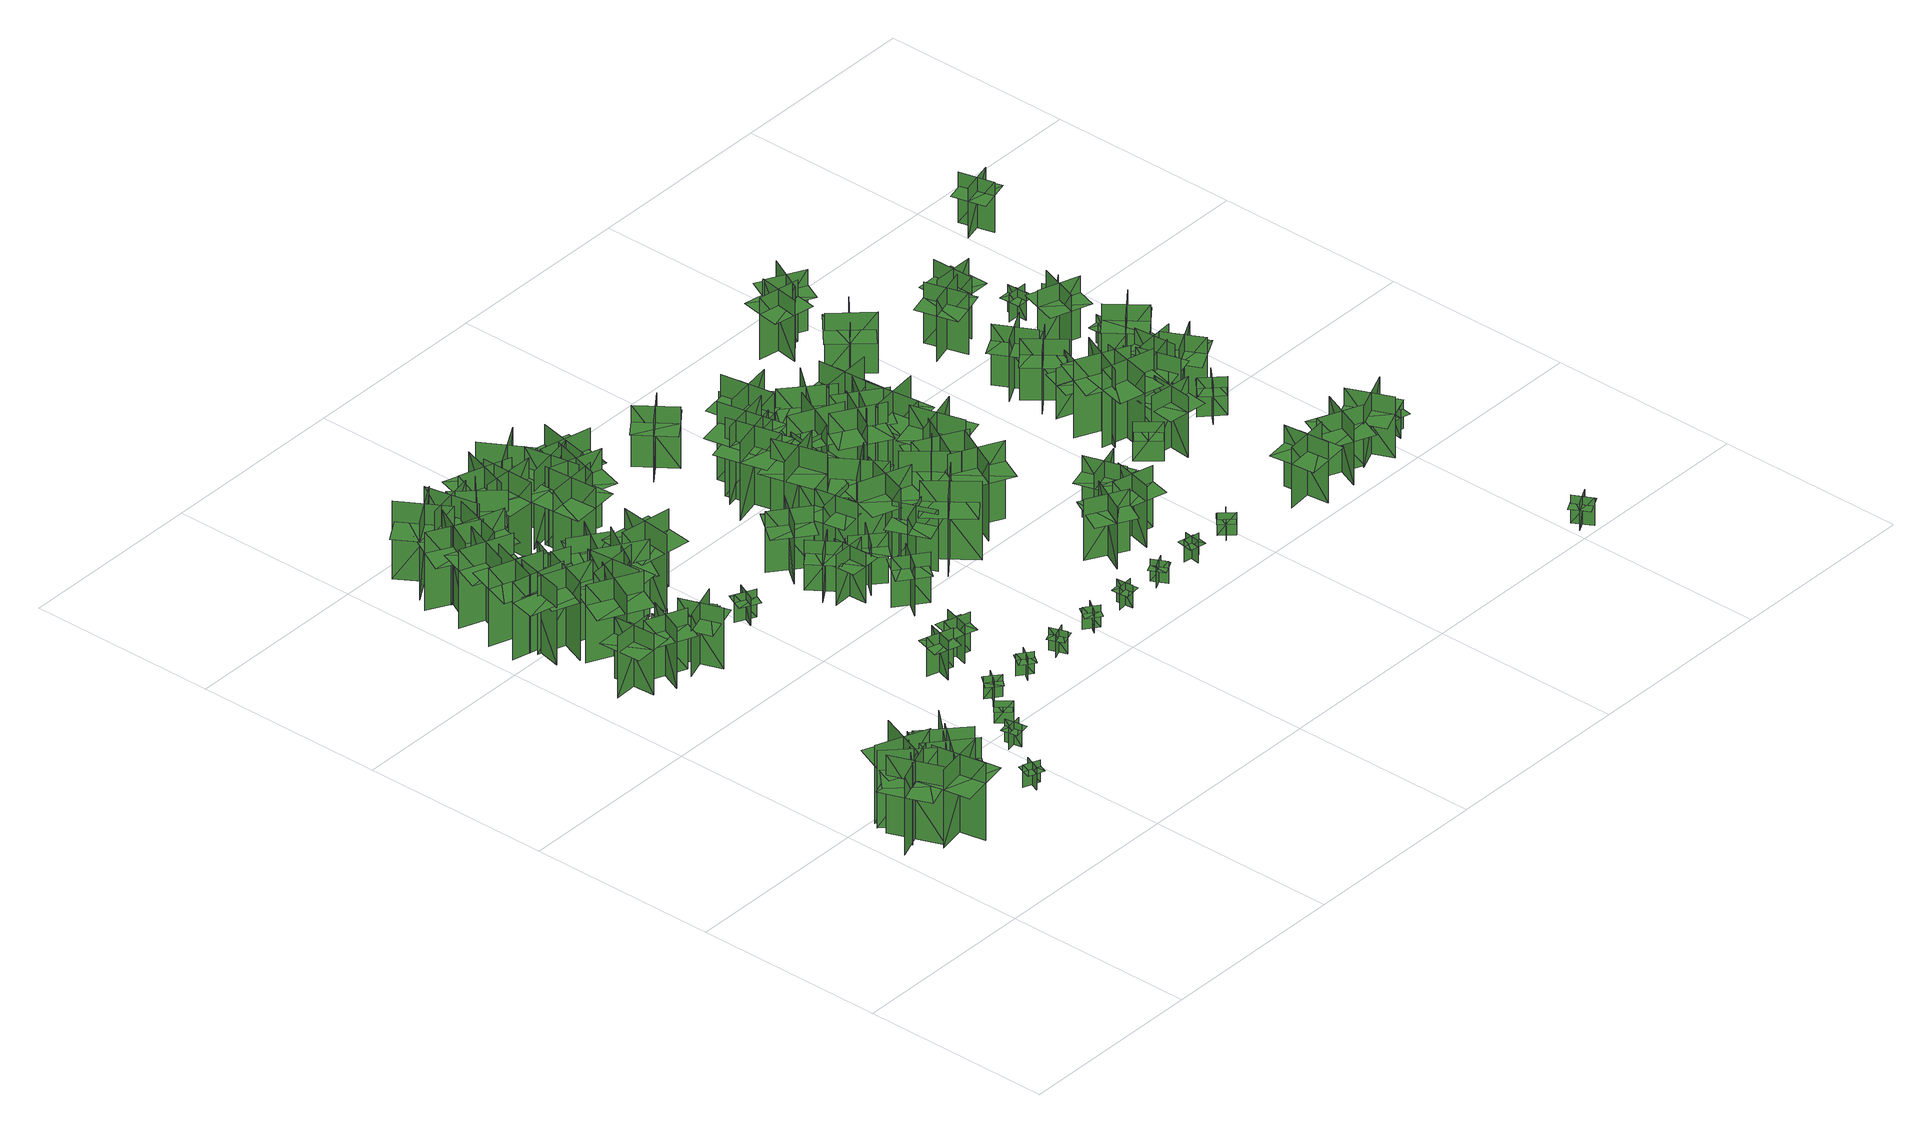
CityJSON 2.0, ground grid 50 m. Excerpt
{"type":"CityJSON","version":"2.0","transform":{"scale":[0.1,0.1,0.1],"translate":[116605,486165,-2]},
"CityObjects":{
"tree1":{"type":"SolitaryVegetationObject","geometry":[{"type":"MultiSurface","lod":"1","boundaries":[[[0,1,2]],[[0,2,3]],[[4,5,6]],[[4,6,7]],[[8,9,10]],[[8,10,11]],[[8,11,12]],[[8,12,13]]]}]},
"tree2":{"type":"SolitaryVegetationObject","geometry":[{"type":"MultiSurface","lod":"1","boundaries":[[[14,15,16]],[[14,16,17]],[[18,19,20]],[[18,20,21]],[[22,23,24]],[[22,24,25]],[[22,25,26]],[[22,26,27]]]}]},
"tree3":{"type":"SolitaryVegetationObject","geometry":[{"type":"MultiSurface","lod":"1","boundaries":[[[28,29,30]],[[28,30,31]],[[32,33,34]],[[32,34,35]],[[36,37,38]],[[36,38,39]],[[36,39,40]],[[36,40,41]]]}]},
"tree4":{"type":"SolitaryVegetationObject","geometry":[{"type":"MultiSurface","lod":"1","boundaries":[[[42,43,44]],[[42,44,45]],[[46,47,48]],[[46,48,49]],[[50,51,52]],[[50,52,53]],[[50,53,54]],[[50,54,55]]]}]},
"tree5":{"type":"SolitaryVegetationObject","geometry":[{"type":"MultiSurface","lod":"1","boundaries":[[[56,57,58]],[[56,58,59]],[[60,61,62]],[[60,62,63]],[[64,65,66]],[[64,66,67]],[[64,67,68]],[[64,68,69]]]}]},
"tree6":{"type":"SolitaryVegetationObject","geometry":[{"type":"MultiSurface","lod":"1","boundaries":[[[70,71,72]],[[70,72,73]],[[74,75,76]],[[74,76,77]],[[78,79,80]],[[78,80,81]],[[78,81,82]],[[78,82,83]]]}]},
"tree7":{"type":"SolitaryVegetationObject","geometry":[{"type":"MultiSurface","lod":"1","boundaries":[[[84,85,86]],[[84,86,87]],[[88,89,90]],[[88,90,91]],[[92,93,94]],[[92,94,95]],[[92,95,96]],[[92,96,97]]]}]},
"tree8":{"type":"SolitaryVegetationObject","geometry":[{"type":"MultiSurface","lod":"1","boundaries":[[[98,99,100]],[[98,100,101]],[[102,103,104]],[[102,104,105]],[[106,107,108]],[[106,108,109]],[[106,109,110]],[[106,110,111]]]}]},
"tree9":{"type":"SolitaryVegetationObject","geometry":[{"type":"MultiSurface","lod":"1","boundaries":[[[112,113,114]],[[112,114,115]],[[116,117,118]],[[116,118,119]],[[120,121,122]],[[120,122,123]],[[120,123,124]],[[120,124,125]]]}]},
"tree10":{"type":"SolitaryVegetationObject","geometry":[{"type":"MultiSurface","lod":"1","boundaries":[[[126,127,128]],[[126,128,129]],[[130,131,132]],[[130,132,133]],[[134,135,136]],[[134,136,137]],[[134,137,138]],[[134,138,139]]]}]},
"tree11":{"type":"SolitaryVegetationObject","geometry":[{"type":"MultiSurface","lod":"1","boundaries":[[[140,141,142]],[[140,142,143]],[[144,145,146]],[[144,146,147]],[[148,149,150]],[[148,150,151]],[[148,151,152]],[[148,152,153]]]}]},
"tree12":{"type":"SolitaryVegetationObject","geometry":[{"type":"MultiSurface","lod":"1","boundaries":[[[154,155,156]],[[154,156,157]],[[158,159,160]],[[158,160,161]],[[162,163,164]],[[162,164,165]],[[162,165,166]],[[162,166,167]]]}]},
"tree13":{"type":"SolitaryVegetationObject","geometry":[{"type":"MultiSurface","lod":"1","boundaries":[[[168,169,170]],[[168,170,171]],[[172,173,174]],[[172,174,175]],[[176,177,178]],[[176,178,179]],[[176,179,180]],[[176,180,181]]]}]},
"tree14":{"type":"SolitaryVegetationObject","geometry":[{"type":"MultiSurface","lod":"1","boundaries":[[[182,183,184]],[[182,184,185]],[[186,187,188]],[[186,188,189]],[[190,191,192]],[[190,192,193]],[[190,193,194]],[[190,194,195]]]}]},
"tree15":{"type":"SolitaryVegetationObject","geometry":[{"type":"MultiSurface","lod":"1","boundaries":[[[196,197,198]],[[196,198,199]],[[200,201,202]],[[200,202,203]],[[204,205,206]],[[204,206,207]],[[204,207,208]],[[204,208,209]]]}]},
"tree16":{"type":"SolitaryVegetationObject","geometry":[{"type":"MultiSurface","lod":"1","boundaries":[[[210,211,212]],[[210,212,213]],[[214,215,216]],[[214,216,217]],[[218,219,220]],[[218,220,221]],[[218,221,222]],[[218,222,223]]]}]},
"tree17":{"type":"SolitaryVegetationObject","geometry":[{"type":"MultiSurface","lod":"1","boundaries":[[[224,225,226]],[[224,226,227]],[[228,229,230]],[[228,230,231]],[[232,233,234]],[[232,234,235]],[[232,235,236]],[[232,236,237]]]}]},
"tree18":{"type":"SolitaryVegetationObject","geometry":[{"type":"MultiSurface","lod":"1","boundaries":[[[238,239,240]],[[238,240,241]],[[242,243,244]],[[242,244,245]],[[246,247,248]],[[246,248,249]],[[246,249,250]],[[246,250,251]]]}]},
"tree19":{"type":"SolitaryVegetationObject","geometry":[{"type":"MultiSurface","lod":"1","boundaries":[[[252,253,254]],[[252,254,255]],[[256,257,258]],[[256,258,259]],[[260,261,262]],[[260,262,263]],[[260,263,264]],[[260,264,265]]]}]},
"tree20":{"type":"SolitaryVegetationObject","geometry":[{"type":"MultiSurface","lod":"1","boundaries":[[[266,267,268]],[[266,268,269]],[[270,271,272]],[[270,272,273]],[[274,275,276]],[[274,276,277]],[[274,277,278]],[[274,278,279]]]}]},
"tree21":{"type":"SolitaryVegetationObject","geometry":[{"type":"MultiSurface","lod":"1","boundaries":[[[280,281,282]],[[280,282,283]],[[284,285,286]],[[284,286,287]],[[288,289,290]],[[288,290,291]],[[288,291,292]],[[288,292,293]]]}]},
"tree22":{"type":"SolitaryVegetationObject","geometry":[{"type":"MultiSurface","lod":"1","boundaries":[[[294,295,296]],[[294,296,297]],[[298,299,300]],[[298,300,301]],[[302,303,304]],[[302,304,305]],[[302,305,306]],[[302,306,307]]]}]},
"tree23":{"type":"SolitaryVegetationObject","geometry":[{"type":"MultiSurface","lod":"1","boundaries":[[[308,309,310]],[[308,310,311]],[[312,313,314]],[[312,314,315]],[[316,317,318]],[[316,318,319]],[[316,319,320]],[[316,320,321]]]}]},
"tree24":{"type":"SolitaryVegetationObject","geometry":[{"type":"MultiSurface","lod":"1","boundaries":[[[322,323,324]],[[322,324,325]],[[326,327,328]],[[326,328,329]],[[330,331,332]],[[330,332,333]],[[330,333,334]],[[330,334,335]]]}]},
"tree25":{"type":"SolitaryVegetationObject","geometry":[{"type":"MultiSurface","lod":"1","boundaries":[[[336,337,338]],[[336,338,339]],[[340,341,342]],[[340,342,343]],[[344,345,346]],[[344,346,347]],[[344,347,348]],[[344,348,349]]]}]},
"tree26":{"type":"SolitaryVegetationObject","geometry":[{"type":"MultiSurface","lod":"1","boundaries":[[[350,351,352]],[[350,352,353]],[[354,355,356]],[[354,356,357]],[[358,359,360]],[[358,360,361]],[[358,361,362]],[[358,362,363]]]}]},
"tree27":{"type":"SolitaryVegetationObject","geometry":[{"type":"MultiSurface","lod":"1","boundaries":[[[364,365,366]],[[364,366,367]],[[368,369,370]],[[368,370,371]],[[372,373,374]],[[372,374,375]],[[372,375,376]],[[372,376,377]]]}]},
"tree28":{"type":"SolitaryVegetationObject","geometry":[{"type":"MultiSurface","lod":"1","boundaries":[[[378,379,380]],[[378,380,381]],[[382,383,384]],[[382,384,385]],[[386,387,388]],[[386,388,389]],[[386,389,390]],[[386,390,391]]]}]},
"tree29":{"type":"SolitaryVegetationObject","geometry":[{"type":"MultiSurface","lod":"1","boundaries":[[[392,393,394]],[[392,394,395]],[[396,397,398]],[[396,398,399]],[[400,401,402]],[[400,402,403]],[[400,403,404]],[[400,404,405]]]}]},
"tree30":{"type":"SolitaryVegetationObject","geometry":[{"type":"MultiSurface","lod":"1","boundaries":[[[406,407,408]],[[406,408,409]],[[410,411,412]],[[410,412,413]],[[414,415,416]],[[414,416,417]],[[414,417,418]],[[414,418,419]]]}]},
"tree31":{"type":"SolitaryVegetationObject","geometry":[{"type":"MultiSurface","lod":"1","boundaries":[[[420,421,422]],[[420,422,423]],[[424,425,426]],[[424,426,427]],[[428,429,430]],[[428,430,431]],[[428,431,432]],[[428,432,433]]]}]},
"tree32":{"type":"SolitaryVegetationObject","geometry":[{"type":"MultiSurface","lod":"1","boundaries":[[[434,435,436]],[[434,436,437]],[[438,439,440]],[[438,440,441]],[[442,443,444]],[[442,444,445]],[[442,445,446]],[[442,446,447]]]}]},
"tree33":{"type":"SolitaryVegetationObject","geometry":[{"type":"MultiSurface","lod":"1","boundaries":[[[448,449,450]],[[448,450,451]],[[452,453,454]],[[452,454,455]],[[456,457,458]],[[456,458,459]],[[456,459,460]],[[456,460,461]]]}]},
"tree34":{"type":"SolitaryVegetationObject","geometry":[{"type":"MultiSurface","lod":"1","boundaries":[[[462,463,464]],[[462,464,465]],[[466,467,468]],[[466,468,469]],[[470,471,472]],[[470,472,473]],[[470,473,474]],[[470,474,475]]]}]},
"tree35":{"type":"SolitaryVegetationObject","geometry":[{"type":"MultiSurface","lod":"1","boundaries":[[[476,477,478]],[[476,478,479]],[[480,481,482]],[[480,482,483]],[[484,485,486]],[[484,486,487]],[[484,487,488]],[[484,488,489]]]}]},
"tree36":{"type":"SolitaryVegetationObject","geometry":[{"type":"MultiSurface","lod":"1","boundaries":[[[490,491,492]],[[490,492,493]],[[494,495,496]],[[494,496,497]],[[498,499,500]],[[498,500,501]],[[498,501,502]],[[498,502,503]]]}]},
"tree37":{"type":"SolitaryVegetationObject","geometry":[{"type":"MultiSurface","lod":"1","boundaries":[[[504,505,506]],[[504,506,507]],[[508,509,510]],[[508,510,511]],[[512,513,514]],[[512,514,515]],[[512,515,516]],[[512,516,517]]]}]},
"tree38":{"type":"SolitaryVegetationObject","geometry":[{"type":"MultiSurface","lod":"1","boundaries":[[[518,519,520]],[[518,520,521]],[[522,523,524]],[[522,524,525]],[[526,527,528]],[[526,528,529]],[[526,529,530]],[[526,530,531]]]}]},
"tree39":{"type":"SolitaryVegetationObject","geometry":[{"type":"MultiSurface","lod":"1","boundaries":[[[532,533,534]],[[532,534,535]],[[536,537,538]],[[536,538,539]],[[540,541,542]],[[540,542,543]],[[540,543,544]],[[540,544,545]]]}]},
"tree40":{"type":"SolitaryVegetationObject","geometry":[{"type":"MultiSurface","lod":"1","boundaries":[[[546,547,548]],[[546,548,549]],[[550,551,552]],[[550,552,553]],[[554,555,556]],[[554,556,557]],[[554,557,558]],[[554,558,559]]]}]},
"tree41":{"type":"SolitaryVegetationObject","geometry":[{"type":"MultiSurface","lod":"1","boundaries":[[[560,561,562]],[[560,562,563]],[[564,565,566]],[[564,566,567]],[[568,569,570]],[[568,570,571]],[[568,571,572]],[[568,572,573]]]}]},
"tree42":{"type":"SolitaryVegetationObject","geometry":[{"type":"MultiSurface","lod":"1","boundaries":[[[574,575,576]],[[574,576,577]],[[578,579,580]],[[578,580,581]],[[582,583,584]],[[582,584,585]],[[582,585,586]],[[582,586,587]]]}]},
"tree43":{"type":"SolitaryVegetationObject","geometry":[{"type":"MultiSurface","lod":"1","boundaries":[[[588,589,590]],[[588,590,591]],[[592,593,594]],[[592,594,595]],[[596,597,598]],[[596,598,599]],[[596,599,600]],[[596,600,601]]]}]},
"tree44":{"type":"SolitaryVegetationObject","geometry":[{"type":"MultiSurface","lod":"1","boundaries":[[[602,603,604]],[[602,604,605]],[[606,607,608]],[[606,608,609]],[[610,611,612]],[[610,612,613]],[[610,613,614]],[[610,614,615]]]}]},
"tree45":{"type":"SolitaryVegetationObject","geometry":[{"type":"MultiSurface","lod":"1","boundaries":[[[616,617,618]],[[616,618,619]],[[620,621,622]],[[620,622,623]],[[624,625,626]],[[624,626,627]],[[624,627,628]],[[624,628,629]]]}]},
"tree46":{"type":"SolitaryVegetationObject","geometry":[{"type":"MultiSurface","lod":"1","boundaries":[[[630,631,632]],[[630,632,633]],[[634,635,636]],[[634,636,637]],[[638,639,640]],[[638,640,641]],[[638,641,642]],[[638,642,643]]]}]},
"tree47":{"type":"SolitaryVegetationObject","geometry":[{"type":"MultiSurface","lod":"1","boundaries":[[[644,645,646]],[[644,646,647]],[[648,649,650]],[[648,650,651]],[[652,653,654]],[[652,654,655]],[[652,655,656]],[[652,656,657]]]}]},
"tree48":{"type":"SolitaryVegetationObject","geometry":[{"type":"MultiSurface","lod":"1","boundaries":[[[658,659,660]],[[658,660,661]],[[662,663,664]],[[662,664,665]],[[666,667,668]],[[666,668,669]],[[666,669,670]],[[666,670,671]]]}]},
"tree49":{"type":"SolitaryVegetationObject","geometry":[{"type":"MultiSurface","lod":"1","boundaries":[[[672,673,674]],[[672,674,675]],[[676,677,678]],[[676,678,679]],[[680,681,682]],[[680,682,683]],[[680,683,684]],[[680,684,685]]]}]},
"tree50":{"type":"SolitaryVegetationObject","geometry":[{"type":"MultiSurface","lod":"1","boundaries":[[[686,687,688]],[[686,688,689]],[[690,691,692]],[[690,692,693]],[[694,695,696]],[[694,696,697]],[[694,697,698]],[[694,698,699]]]}]},
"tree51":{"type":"SolitaryVegetationObject","geometry":[{"type":"MultiSurface","lod":"1","boundaries":[[[700,701,702]],[[700,702,703]],[[704,705,706]],[[704,706,707]],[[708,709,710]],[[708,710,711]],[[708,711,712]],[[708,712,713]]]}]},
"tree52":{"type":"SolitaryVegetationObject","geometry":[{"type":"MultiSurface","lod":"1","boundaries":[[[714,715,716]],[[714,716,717]],[[718,719,720]],[[718,720,721]],[[722,723,724]],[[722,724,725]],[[722,725,726]],[[722,726,727]]]}]},
"tree53":{"type":"SolitaryVegetationObject","geometry":[{"type":"MultiSurface","lod":"1","boundaries":[[[728,729,730]],[[728,730,731]],[[732,733,734]],[[732,734,735]],[[736,737,738]],[[736,738,739]],[[736,739,740]],[[736,740,741]]]}]},
"tree54":{"type":"SolitaryVegetationObject","geometry":[{"type":"MultiSurface","lod":"1","boundaries":[[[742,743,744]],[[742,744,745]],[[746,747,748]],[[746,748,749]],[[750,751,752]],[[750,752,753]],[[750,753,754]],[[750,754,755]]]}]},
"tree55":{"type":"SolitaryVegetationObject","geometry":[{"type":"MultiSurface","lod":"1","boundaries":[[[756,757,758]],[[756,758,759]],[[760,761,762]],[[760,762,763]],[[764,765,766]],[[764,766,767]],[[764,767,768]],[[764,768,769]]]}]},
"tree56":{"type":"SolitaryVegetationObject","geometry":[{"type":"MultiSurface","lod":"1","boundaries":[[[770,771,772]],[[770,772,773]],[[774,775,776]],[[774,776,777]],[[778,779,780]],[[778,780,781]],[[778,781,782]],[[778,782,783]]]}]},
"tree57":{"type":"SolitaryVegetationObject","geometry":[{"type":"MultiSurface","lod":"1","boundaries":[[[784,785,786]],[[784,786,787]],[[788,789,790]],[[788,790,791]],[[792,793,794]],[[792,794,795]],[[792,795,796]],[[792,796,797]]]}]},
"tree58":{"type":"SolitaryVegetationObject","geometry":[{"type":"MultiSurface","lod":"1","boundaries":[[[798,799,800]],[[798,800,801]],[[802,803,804]],[[802,804,805]],[[806,807,808]],[[806,808,809]],[[806,809,810]],[[806,810,811]]]}]},
"tree59":{"type":"SolitaryVegetationObject","geometry":[{"type":"MultiSurface","lod":"1","boundaries":[[[812,813,814]],[[812,814,815]],[[816,817,818]],[[816,818,819]],[[820,821,822]],[[820,822,823]],[[820,823,824]],[[820,824,825]]]}]},
"tree60":{"type":"SolitaryVegetationObject","geometry":[{"type":"MultiSurface","lod":"1","boundaries":[[[826,827,828]],[[826,828,829]],[[830,831,832]],[[830,832,833]],[[834,835,836]],[[834,836,837]],[[834,837,838]],[[834,838,839]]]}]},
"tree61":{"type":"SolitaryVegetationObject","geometry":[{"type":"MultiSurface","lod":"1","boundaries":[[[840,841,842]],[[840,842,843]],[[844,845,846]],[[844,846,847]],[[848,849,850]],[[848,850,851]],[[848,851,852]],[[848,852,853]]]}]},
"tree62":{"type":"SolitaryVegetationObject","geometry":[{"type":"MultiSurface","lod":"1","boundaries":[[[854,855,856]],[[854,856,857]],[[858,859,860]],[[858,860,861]],[[862,863,864]],[[862,864,865]],[[862,865,866]],[[862,866,867]]]}]},
"tree63":{"type":"SolitaryVegetationObject","geometry":[{"type":"MultiSurface","lod":"1","boundaries":[[[868,869,870]],[[868,870,871]],[[872,873,874]],[[872,874,875]],[[876,877,878]],[[876,878,879]],[[876,879,880]],[[876,880,881]]]}]},
"tree64":{"type":"SolitaryVegetationObject","geometry":[{"type":"MultiSurface","lod":"1","boundaries":[[[882,883,884]],[[882,884,885]],[[886,887,888]],[[886,888,889]],[[890,891,892]],[[890,892,893]],[[890,893,894]],[[890,894,895]]]}]},
"tree65":{"type":"SolitaryVegetationObject","geometry":[{"type":"MultiSurface","lod":"1","boundaries":[[[896,897,898]],[[896,898,899]],[[900,901,902]],[[900,902,903]],[[904,905,906]],[[904,906,907]],[[904,907,908]],[[904,908,909]]]}]},
"tree66":{"type":"SolitaryVegetationObject","geometry":[{"type":"MultiSurface","lod":"1","boundaries":[[[910,911,912]],[[910,912,913]],[[914,915,916]],[[914,916,917]],[[918,919,920]],[[918,920,921]],[[918,921,922]],[[918,922,923]]]}]},
"tree67":{"type":"SolitaryVegetationObject","geometry":[{"type":"MultiSurface","lod":"1","boundaries":[[[924,925,926]],[[924,926,927]],[[928,929,930]],[[928,930,931]],[[932,933,934]],[[932,934,935]],[[932,935,936]],[[932,936,937]]]}]},
"tree68":{"type":"SolitaryVegetationObject","geometry":[{"type":"MultiSurface","lod":"1","boundaries":[[[938,939,940]],[[938,940,941]],[[942,943,944]],[[942,944,945]],[[946,947,948]],[[946,948,949]],[[946,950,951]],[[946,951,947]]]}]},
"tree69":{"type":"SolitaryVegetationObject","geometry":[{"type":"MultiSurface","lod":"1","boundaries":[[[952,953,954]],[[952,954,955]],[[956,957,958]],[[956,958,959]],[[960,961,962]],[[960,962,963]],[[960,963,964]],[[960,964,965]]]}]},
"tree70":{"type":"SolitaryVegetationObject","geometry":[{"type":"MultiSurface","lod":"1","boundaries":[[[966,967,968]],[[966,968,969]],[[970,971,972]],[[970,972,973]],[[974,975,976]],[[974,976,977]],[[974,977,978]],[[974,978,979]]]}]},
"tree71":{"type":"SolitaryVegetationObject","geometry":[{"type":"MultiSurface","lod":"1","boundaries":[[[980,981,982]],[[980,982,983]],[[984,985,986]],[[984,986,987]],[[988,989,990]],[[988,990,991]],[[988,991,992]],[[988,992,993]]]}]},
"tree72":{"type":"SolitaryVegetationObject","geometry":[{"type":"MultiSurface","lod":"1","boundaries":[[[994,995,996]],[[994,996,997]],[[998,999,1000]],[[998,1000,1001]],[[1002,1003,1004]],[[1002,1004,1005]],[[1002,1005,1006]],[[1002,1006,1007]]]}]},
"tree73":{"type":"SolitaryVegetationObject","geometry":[{"type":"MultiSurface","lod":"1","boundaries":[[[1008,1009,1010]],[[1008,1010,1011]],[[1012,1013,1014]],[[1012,1014,1015]],[[1016,1017,1018]],[[1016,1018,1019]],[[1016,1019,1020]],[[1016,1020,1021]]]}]},
"tree74":{"type":"SolitaryVegetationObject","geometry":[{"type":"MultiSurface","lod":"1","boundaries":[[[1022,1023,1024]],[[1022,1024,1025]],[[1026,1027,1028]],[[1026,1028,1029]],[[1030,1031,1032]],[[1030,1032,1033]],[[1030,1033,1034]],[[1030,1034,1035]]]}]},
"tree75":{"type":"SolitaryVegetationObject","geometry":[{"type":"MultiSurface","lod":"1","boundaries":[[[1036,1037,1038]],[[1036,1038,1039]],[[1040,1041,1042]],[[1040,1042,1043]],[[1044,1045,1046]],[[1044,1046,1047]],[[1044,1047,1048]],[[1044,1048,1049]]]}]},
"tree76":{"type":"SolitaryVegetationObject","geometry":[{"type":"MultiSurface","lod":"1","boundaries":[[[1050,1051,1052]],[[1050,1052,1053]],[[1054,1055,1056]],[[1054,1056,1057]],[[1058,1059,1060]],[[1058,1060,1061]],[[1058,1061,1062]],[[1058,1062,1063]]]}]},
"tree77":{"type":"SolitaryVegetationObject","geometry":[{"type":"MultiSurface","lod":"1","boundaries":[[[1064,1065,1066]],[[1064,1066,1067]],[[1068,1069,1070]],[[1068,1070,1071]],[[1072,1073,1074]],[[1072,1074,1075]],[[1072,1075,1076]],[[1072,1076,1077]]]}]},
"tree78":{"type":"SolitaryVegetationObject","geometry":[{"type":"MultiSurface","lod":"1","boundaries":[[[1078,1079,1080]],[[1078,1080,1081]],[[1082,1083,1084]],[[1082,1084,1085]],[[1086,1087,1088]],[[1086,1088,1089]],[[1086,1089,1090]],[[1086,1090,1091]]]}]},
"tree79":{"type":"SolitaryVegetationObject","geometry":[{"type":"MultiSurface","lod":"1","boundaries":[[[1092,1093,1094]],[[1092,1094,1095]],[[1096,1097,1098]],[[1096,1098,1099]],[[1100,1101,1102]],[[1100,1102,1103]],[[1100,1103,1104]],[[1100,1104,1105]]]}]},
"tree80":{"type":"SolitaryVegetationObject","geometry":[{"type":"MultiSurface","lod":"1","boundaries":[[[1106,1107,1108]],[[1106,1108,1109]],[[1110,1111,1112]],[[1110,1112,1113]],[[1114,1115,1116]],[[1114,1116,1117]],[[1114,1117,1118]],[[1114,1118,1119]]]}]},
"tree81":{"type":"SolitaryVegetationObject","geometry":[{"type":"MultiSurface","lod":"1","boundaries":[[[1120,1121,1122]],[[1120,1122,1123]],[[1124,1125,1126]],[[1124,1126,1127]],[[1128,1129,1130]],[[1128,1130,1131]],[[1128,1131,1132]],[[1128,1132,1133]]]}]},
"tree82":{"type":"SolitaryVegetationObject","geometry":[{"type":"MultiSurface","lod":"1","boundaries":[[[1134,1135,1136]],[[1134,1136,1137]],[[1138,1139,1140]],[[1138,1140,1141]],[[1142,1143,1144]],[[1142,1144,1145]],[[1142,1145,1146]],[[1142,1146,1147]]]}]},
"tree83":{"type":"SolitaryVegetationObject","geometry":[{"type":"MultiSurface","lod":"1","boundaries":[[[1148,1149,1150]],[[1148,1150,1151]],[[1152,1153,1154]],[[1152,1154,1155]],[[1156,1157,1158]],[[1156,1158,1159]],[[1156,1159,1160]],[[1156,1160,1161]]]}]},
"tree84":{"type":"SolitaryVegetationObject","geometry":[{"type":"MultiSurface","lod":"1","boundaries":[[[1162,1163,1164]],[[1162,1164,1165]],[[1166,1167,1168]],[[1166,1168,1169]],[[1170,1171,1172]],[[1170,1172,1173]],[[1170,1173,1174]],[[1170,1174,1175]]]}]},
"tree85":{"type":"SolitaryVegetationObject","geometry":[{"type":"MultiSurface","lod":"1","boundaries":[[[1176,1177,1178]],[[1176,1178,1179]],[[1180,1181,1182]],[[1180,1182,1183]],[[1184,1185,1186]],[[1184,1186,1187]],[[1184,1185,1188]],[[1184,1188,1189]]]}]},
"tree86":{"type":"SolitaryVegetationObject","geometry":[{"type":"MultiSurface","lod":"1","boundaries":[[[1190,1191,1192]],[[1190,1192,1193]],[[1194,1195,1196]],[[1194,1196,1197]],[[1198,1199,1200]],[[1198,1200,1201]],[[1198,1201,1202]],[[1198,1202,1203]]]}]},
"tree87":{"type":"SolitaryVegetationObject","geometry":[{"type":"MultiSurface","lod":"1","boundaries":[[[1204,1205,1206]],[[1204,1206,1207]],[[1208,1209,1210]],[[1208,1210,1211]],[[1212,1213,1214]],[[1212,1214,1215]],[[1212,1215,1216]],[[1212,1216,1217]]]}]},
"tree88":{"type":"SolitaryVegetationObject","geometry":[{"type":"MultiSurface","lod":"1","boundaries":[[[1218,1219,1220]],[[1218,1220,1221]],[[1222,1223,1224]],[[1222,1224,1225]],[[1226,1227,1228]],[[1226,1228,1229]],[[1226,1229,1230]],[[1226,1230,1231]]]}]},
"tree89":{"type":"SolitaryVegetationObject","geometry":[{"type":"MultiSurface","lod":"1","boundaries":[[[1232,1233,1234]],[[1232,1234,1235]],[[1236,1237,1238]],[[1236,1238,1239]],[[1240,1241,1242]],[[1240,1242,1243]],[[1240,1243,1244]],[[1240,1244,1245]]]}]},
"tree90":{"type":"SolitaryVegetationObject","geometry":[{"type":"MultiSurface","lod":"1","boundaries":[[[1246,1247,1248]],[[1246,1248,1249]],[[1250,1251,1252]],[[1250,1252,1253]],[[1254,1255,1256]],[[1254,1256,1257]],[[1254,1257,1258]],[[1254,1258,1259]]]}]},
"tree91":{"type":"SolitaryVegetationObject","geometry":[{"type":"MultiSurface","lod":"1","boundaries":[[[1260,1261,1262]],[[1260,1262,1263]],[[1264,1265,1266]],[[1264,1266,1267]],[[1268,1269,1270]],[[1268,1270,1271]],[[1268,1271,1272]],[[1268,1272,1273]]]}]},
"tree92":{"type":"SolitaryVegetationObject","geometry":[{"type":"MultiSurface","lod":"1","boundaries":[[[1274,1275,1276]],[[1274,1276,1277]],[[1278,1279,1280]],[[1278,1280,1281]],[[1282,1283,1284]],[[1282,1284,1285]],[[1282,1285,1286]],[[1282,1286,1287]]]}]},
"tree93":{"type":"SolitaryVegetationObject","geometry":[{"type":"MultiSurface","lod":"1","boundaries":[[[1288,1289,1290]],[[1288,1290,1291]],[[1292,1293,1294]],[[1292,1294,1295]],[[1296,1297,1298]],[[1296,1298,1299]],[[1296,1299,1300]],[[1296,1300,1301]]]}]},
"tree94":{"type":"SolitaryVegetationObject","geometry":[{"type":"MultiSurface","lod":"1","boundaries":[[[1302,1303,1304]],[[1302,1304,1305]],[[1306,1307,1308]],[[1306,1308,1309]],[[1310,1311,1312]],[[1310,1312,1313]],[[1310,1313,1314]],[[1310,1314,1315]]]}]},
"tree95":{"type":"SolitaryVegetationObject","geometry":[{"type":"MultiSurface","lod":"1","boundaries":[[[1316,1317,1318]],[[1316,1318,1319]],[[1320,1321,1322]],[[1320,1322,1323]],[[1324,1325,1326]],[[1324,1326,1327]],[[1324,1327,1328]],[[1324,1328,1329]]]}]},
"tree96":{"type":"SolitaryVegetationObject","geometry":[{"type":"MultiSurface","lod":"1","boundaries":[[[1330,1331,1332]],[[1330,1332,1333]],[[1334,1335,1336]],[[1334,1336,1337]],[[1338,1339,1340]],[[1338,1340,1341]],[[1338,1341,1342]],[[1338,1342,1343]]]}]},
"tree97":{"type":"SolitaryVegetationObject","geometry":[{"type":"MultiSurface","lod":"1","boundaries":[[[1344,1345,1346]],[[1344,1346,1347]],[[1348,1349,1350]],[[1348,1350,1351]],[[1352,1353,1354]],[[1352,1354,1355]],[[1352,1355,1356]],[[1352,1356,1357]]]}]},
"tree98":{"type":"SolitaryVegetationObject","geometry":[{"type":"MultiSurface","lod":"1","boundaries":[[[1358,1359,1360]],[[1358,1360,1361]],[[1362,1363,1364]],[[1362,1364,1365]],[[1366,1367,1368]],[[1366,1368,1369]],[[1366,1369,1370]],[[1366,1370,1371]]]}]},
"tree99":{"type":"SolitaryVegetationObject","geometry":[{"type":"MultiSurface","lod":"1","boundaries":[[[1372,1373,1374]],[[1372,1374,1375]],[[1376,1377,1378]],[[1376,1378,1379]],[[1380,1381,1382]],[[1380,1382,1383]],[[1380,1383,1384]],[[1380,1384,1385]]]}]},
"tree100":{"type":"SolitaryVegetationObject","geometry":[{"type":"MultiSurface","lod":"1","boundaries":[[[1386,1387,1388]],[[1386,1388,1389]],[[1390,1391,1392]],[[1390,1392,1393]],[[1394,1395,1396]],[[1394,1396,1397]],[[1394,1397,1398]],[[1394,1398,1399]]]}]},
"tree101":{"type":"SolitaryVegetationObject","geometry":[{"type":"MultiSurface","lod":"1","boundaries":[[[1400,1401,1402]],[[1400,1402,1403]],[[1404,1405,1406]],[[1404,1406,1407]],[[1408,1409,1410]],[[1408,1410,1411]],[[1408,1411,1412]],[[1408,1412,1413]]]}]},
"tree102":{"type":"SolitaryVegetationObject","geometry":[{"type":"MultiSurface","lod":"1","boundaries":[[[1414,1415,1416]],[[1414,1416,1417]],[[1418,1419,1420]],[[1418,1420,1421]],[[1422,1423,1424]],[[1422,1424,1425]],[[1422,1425,1426]],[[1422,1426,1427]]]}]},
"tree103":{"type":"SolitaryVegetationObject","geometry":[{"type":"MultiSurface","lod":"1","boundaries":[[[1428,1429,1430]],[[1428,1430,1431]],[[1432,1433,1434]],[[1432,1434,1435]],[[1436,1437,1438]],[[1436,1438,1439]],[[1436,1439,1440]],[[1436,1440,1441]]]}]},
"tree104":{"type":"SolitaryVegetationObject","geometry":[{"type":"MultiSurface","lod":"1","boundaries":[[[1442,1443,1444]],[[1442,1444,1445]],[[1446,1447,1448]],[[1446,1448,1449]],[[1450,1451,1452]],[[1450,1452,1453]],[[1450,1453,1454]],[[1450,1454,1455]]]}]},
"tree105":{"type":"SolitaryVegetationObject","geometry":[{"type":"MultiSurface","lod":"1","boundaries":[[[1456,1457,1458]],[[1456,1458,1459]],[[1460,1461,1462]],[[1460,1462,1463]],[[1464,1465,1466]],[[1464,1466,1467]],[[1464,1467,1468]],[[1464,1468,1469]]]}]}
},
"vertices":[
[123,312,8],[72,446,8],[72,446,224],[123,312,224],[165,407,8],[31,356,8],[31,356,224],[165,407,224],[165,407,167],[140,472,167],[7,421,167],[31,356,167],[56,292,167],[190,343,167],
[73,474,8],[175,373,8],[175,373,224],[73,474,224],[74,369,8],[175,471,8],[175,471,224],[74,369,224],[74,369,168],[123,321,168],[224,422,168],[175,471,168],[127,519,168],[25,418,168],
[167,392,10],[193,252,10],[193,252,226],[167,392,226],[109,306,10],[250,332,10],[250,332,226],[109,306,226],[109,306,170],[121,238,170],[262,264,170],[250,332,170],[237,400,170],[96,374,170],
[178,531,9],[125,398,9],[125,398,226],[178,531,226],[82,489,9],[215,436,9],[215,436,226],[82,489,226],[82,489,169],[57,425,169],[190,372,169],[215,436,169],[241,500,169],[108,553,169],
[161,316,9],[253,426,9],[253,426,225],[161,316,225],[265,326,9],[155,418,9],[155,418,225],[265,326,225],[265,326,169],[310,379,169],[200,471,169],[155,418,169],[111,365,169],[221,273,169],
[289,366,9],[183,463,9],[183,463,225],[289,366,225],[284,471,9],[187,365,9],[187,365,225],[284,471,225],[284,471,169],[233,517,169],[136,411,169],[187,365,169],[238,318,169],[335,424,169],
[82,1260,11],[194,1265,11],[194,1265,181],[82,1260,181],[143,1205,11],[137,1317,11],[137,1317,181],[143,1205,181],[143,1205,136],[197,1208,136],[192,1320,136],[137,1317,136],[83,1315,136],[89,1202,136],
[446,305,15],[404,321,15],[404,321,77],[446,305,77],[434,332,15],[418,291,15],[418,291,77],[434,332,77],[434,332,59],[413,340,59],[397,299,59],[418,291,59],[439,283,59],[455,324,59],
[93,1452,10],[126,1592,10],[126,1592,226],[93,1452,226],[182,1508,10],[42,1541,10],[42,1541,226],[182,1508,226],[182,1508,170],[198,1575,170],[59,1608,170],[42,1541,170],[26,1474,170],[166,1441,170],
[179,1567,14],[44,1615,14],[44,1615,230],[179,1567,230],[133,1661,14],[86,1526,14],[86,1526,230],[133,1661,230],[133,1661,174],[68,1684,174],[21,1549,174],[86,1526,174],[151,1503,174],[198,1638,174],
[198,1183,10],[242,1286,10],[242,1286,180],[198,1183,180],[274,1214,10],[170,1258,10],[170,1258,180],[274,1214,180],[274,1214,136],[295,1264,136],[191,1308,136],[170,1258,136],[149,1208,136],[252,1164,136],
[195,1558,8],[143,1425,8],[143,1425,224],[195,1558,224],[99,1515,8],[233,1464,8],[233,1464,224],[99,1515,224],[99,1515,168],[75,1451,168],[208,1400,168],[233,1464,168],[258,1528,168],[124,1580,168],
[171,1310,10],[236,1439,10],[236,1439,226],[171,1310,226],[271,1344,10],[142,1408,10],[142,1408,226],[271,1344,226],[271,1344,170],[301,1406,170],[173,1470,170],[142,1408,170],[111,1347,170],[240,1282,170],
[96,1622,11],[148,1756,11],[148,1756,228],[96,1622,228],[191,1665,11],[58,1717,11],[58,1717,228],[191,1665,228],[191,1665,171],[216,1729,171],[83,1781,171],[58,1717,171],[32,1653,171],[166,1600,171],
[527,429,14],[519,473,14],[519,473,76],[527,429,76],[544,453,14],[501,445,14],[501,445,76],[544,453,76],[544,453,59],[540,475,59],[497,467,59],[501,445,59],[505,424,59],[548,431,59],
[90,1725,10],[157,1851,10],[157,1851,227],[90,1725,227],[190,1756,10],[63,1823,10],[63,1823,227],[190,1756,227],[190,1756,170],[222,1817,170],[96,1884,170],[63,1823,170],[31,1762,170],[158,1695,170],
[327,1152,10],[290,1258,10],[290,1258,180],[327,1152,180],[363,1226,10],[256,1189,10],[256,1189,180],[363,1226,180],[363,1226,136],[345,1277,136],[238,1240,136],[256,1189,136],[273,1138,136],[380,1174,136],
[265,1354,10],[254,1497,10],[254,1497,227],[265,1354,227],[332,1434,10],[189,1423,10],[189,1423,227],[332,1434,227],[332,1434,170],[327,1502,170],[184,1491,170],[189,1423,170],[195,1354,170],[337,1365,170],
[324,1294,16],[299,1343,16],[299,1343,93],[324,1294,93],[336,1329,16],[287,1304,16],[287,1304,93],[336,1329,93],[336,1329,72],[323,1353,72],[274,1328,72],[287,1304,72],[299,1279,72],[349,1304,72],
[208,1543,13],[252,1647,13],[252,1647,183],[208,1543,183],[284,1574,13],[180,1619,13],[180,1619,183],[284,1574,183],[284,1574,138],[305,1624,138],[202,1668,138],[180,1619,138],[159,1569,138],[262,1524,138],
[110,1961,11],[186,1839,11],[186,1839,227],[110,1961,227],[87,1859,11],[209,1934,11],[209,1934,227],[87,1859,227],[87,1859,171],[123,1800,171],[245,1876,171],[209,1934,171],[173,1993,171],[51,1918,171],
[212,1840,10],[168,1704,10],[168,1704,226],[212,1840,226],[119,1792,10],[256,1748,10],[256,1748,226],[119,1792,226],[119,1792,170],[98,1726,170],[234,1682,170],[256,1748,170],[277,1813,170],[141,1857,170],
[560,540,13],[589,506,13],[589,506,75],[560,540,75],[557,510,13],[591,539,13],[591,539,75],[557,510,75],[557,510,58],[572,494,58],[605,523,58],[591,539,58],[576,556,58],[543,527,58],
[355,1515,11],[280,1393,11],[280,1393,227],[355,1515,227],[253,1490,11],[375,1415,11],[375,1415,227],[253,1490,227],[253,1490,170],[217,1431,170],[339,1356,170],[375,1415,170],[411,1473,170],[289,1549,170],
[141,1859,11],[281,1886,11],[281,1886,228],[141,1859,228],[228,1801,11],[200,1942,11],[200,1942,228],[228,1801,228],[228,1801,171],[295,1814,171],[268,1955,171],[200,1942,171],[132,1928,171],[160,1788,171],
[427,1257,12],[402,1307,12],[402,1307,89],[427,1257,89],[439,1292,12],[389,1267,12],[389,1267,89],[439,1292,89],[439,1292,68],[426,1317,68],[377,1292,68],[389,1267,68],[402,1243,68],[451,1268,68],
[313,1786,12],[216,1891,12],[216,1891,229],[313,1786,229],[317,1890,12],[212,1793,12],[212,1793,229],[317,1890,229],[317,1890,172],[270,1941,172],[165,1844,172],[212,1793,172],[258,1742,172],[364,1840,172],
[648,626,12],[621,591,12],[621,591,74],[648,626,74],[619,622,12],[654,595,12],[654,595,74],[619,622,74],[619,622,57],[605,605,57],[640,578,57],[654,595,57],[667,612,57],[633,640,57],
[304,1606,11],[397,1542,11],[397,1542,181],[304,1606,181],[319,1525,11],[383,1618,11],[383,1618,181],[319,1525,181],[319,1525,136],[364,1494,136],[428,1587,136],[383,1618,136],[339,1649,136],[275,1556,136],
[413,1396,12],[431,1538,12],[431,1538,228],[413,1396,228],[495,1460,12],[353,1479,12],[353,1479,228],[495,1460,228],[495,1460,172],[504,1529,172],[362,1548,172],[353,1479,172],[344,1411,172],[486,1392,172],
[624,732,13],[646,801,13],[646,801,121],[624,732,121],[671,757,13],[602,778,13],[602,778,121],[671,757,121],[671,757,93],[681,790,93],[612,811,93],[602,778,93],[592,745,93],[660,724,93],
[495,1214,15],[518,1264,15],[518,1264,92],[495,1214,92],[530,1226,15],[479,1250,15],[479,1250,92],[530,1226,92],[530,1226,71],[541,1251,71],[491,1275,71],[479,1250,71],[468,1225,71],[518,1201,71],
[326,1818,11],[371,1954,11],[371,1954,228],[326,1818,228],[419,1866,11],[283,1911,11],[283,1911,228],[419,1866,228],[419,1866,171],[440,1931,171],[304,1976,171],[283,1911,171],[261,1845,171],[397,1800,171],
[373,1911,11],[373,1768,11],[373,1768,227],[373,1911,227],[299,1837,11],[443,1836,11],[443,1836,227],[299,1837,227],[299,1837,171],[299,1768,171],[442,1767,171],[443,1836,171],[443,1905,171],[300,1906,171],
[771,600,12],[736,626,12],[736,626,74],[771,600,74],[767,629,12],[741,593,12],[741,593,74],[767,629,74],[767,629,57],[749,642,57],[723,606,57],[741,593,57],[758,580,57],[785,616,57],
[746,770,12],[677,790,12],[677,790,120],[746,770,120],[720,815,12],[700,747,12],[700,747,120],[720,815,120],[720,815,92],[687,825,92],[667,756,92],[700,747,92],[733,737,92],[754,806,92],
[522,1719,10],[379,1708,10],[379,1708,226],[522,1719,226],[443,1786,10],[453,1643,10],[453,1643,226],[443,1786,226],[443,1786,170],[374,1781,170],[385,1638,170],[453,1643,170],[522,1649,170],[511,1792,170],
[415,1971,10],[488,1848,10],[488,1848,226],[415,1971,226],[389,1870,10],[513,1943,10],[513,1943,226],[389,1870,226],[389,1870,170],[425,1811,170],[548,1884,170],[513,1943,170],[477,2002,170],[354,1929,170],
[412,1792,10],[553,1818,10],[553,1818,226],[412,1792,226],[498,1733,10],[472,1874,10],[472,1874,226],[498,1733,226],[498,1733,170],[566,1745,170],[540,1886,170],[472,1874,170],[404,1862,170],[430,1721,170],
[536,1825,10],[494,1689,10],[494,1689,226],[536,1825,226],[444,1776,10],[581,1734,10],[581,1734,226],[444,1776,226],[444,1776,170],[423,1710,170],[560,1668,170],[581,1734,170],[601,1800,170],[464,1842,170],
[881,594,12],[865,636,12],[865,636,74],[881,594,74],[893,621,12],[852,605,12],[852,605,74],[893,621,74],[893,621,57],[885,642,57],[844,626,57],[852,605,57],[860,585,57],[901,600,57],
[682,1214,15],[735,1138,15],[735,1138,154],[682,1214,154],[671,1148,15],[747,1200,15],[747,1200,154],[671,1148,154],[671,1148,118],[696,1112,118],[772,1164,118],[747,1200,118],[721,1237,118],[646,1184,118],
[684,1119,14],[777,1123,14],[777,1123,153],[684,1119,153],[734,1074,14],[731,1166,14],[731,1166,153],[734,1074,153],[734,1074,116],[778,1075,116],[775,1168,116],[731,1166,116],[686,1164,116],[690,1072,116],
[835,965,12],[761,1020,12],[761,1020,151],[835,965,151],[824,1031,12],[769,957,12],[769,957,151],[824,1031,151],[824,1031,115],[789,1058,115],[734,984,115],[769,957,115],[805,931,115],[860,1005,115],
[627,1808,10],[487,1838,10],[487,1838,226],[627,1808,226],[570,1896,10],[540,1756,10],[540,1756,226],[570,1896,226],[570,1896,170],[503,1910,170],[473,1770,170],[540,1756,170],[607,1741,170],[637,1881,170],
[687,1248,13],[756,1337,13],[756,1337,183],[687,1248,183],[768,1259,13],[679,1328,13],[679,1328,183],[768,1259,183],[768,1259,139],[801,1302,139],[712,1371,139],[679,1328,139],[646,1285,139],[735,1216,139],
[829,1156,11],[769,1087,11],[769,1087,151],[829,1156,151],[762,1151,11],[832,1090,11],[832,1090,151],[762,1151,151],[762,1151,114],[733,1118,114],[803,1057,114],[832,1090,114],[861,1124,114],[791,1184,114],
[982,600,13],[1008,636,13],[1008,636,74],[982,600,74],[1011,605,13],[975,630,13],[975,630,74],[1011,605,74],[1011,605,57],[1024,623,57],[988,648,57],[975,630,57],[962,612,57],[998,587,57],
[843,1191,12],[823,1302,12],[823,1302,182],[843,1191,182],[890,1259,12],[779,1239,12],[779,1239,182],[890,1259,182],[890,1259,137],[880,1312,137],[769,1292,137],[779,1239,137],[789,1185,137],[900,1206,137],
[976,1105,11],[871,1064,11],[871,1064,181],[976,1105,181],[901,1137,11],[942,1033,11],[942,1033,181],[901,1137,181],[901,1137,136],[850,1118,136],[892,1013,136],[942,1033,136],[992,1053,136],[951,1157,136],
[952,1250,9],[904,1114,9],[904,1114,225],[952,1250,225],[858,1203,9],[993,1156,9],[993,1156,225],[858,1203,225],[858,1203,169],[835,1138,169],[970,1091,169],[993,1156,169],[1016,1222,169],[880,1269,169],
[1116,599,13],[1112,643,13],[1112,643,75],[1116,599,75],[1135,622,13],[1091,617,13],[1091,617,75],[1135,622,75],[1135,622,57],[1133,644,57],[1089,639,57],[1091,617,57],[1093,595,57],[1137,600,57],
[809,1382,10],[947,1418,10],[947,1418,226],[809,1382,226],[900,1330,10],[863,1468,10],[863,1468,226],[900,1330,226],[900,1330,170],[966,1347,170],[930,1486,170],[863,1468,170],[796,1450,170],[833,1312,170],
[889,1319,9],[969,1200,9],[969,1200,226],[889,1319,226],[870,1216,9],[988,1296,9],[988,1296,226],[870,1216,226],[870,1216,169],[908,1159,169],[1027,1239,169],[988,1296,169],[950,1353,169],[831,1273,169],
[1044,989,9],[955,1101,9],[955,1101,226],[1044,989,226],[1056,1093,9],[943,1004,9],[943,1004,226],[1056,1093,226],[1056,1093,169],[1013,1147,169],[901,1058,169],[943,1004,169],[986,950,169],[1099,1039,169],
[856,1599,11],[891,1460,11],[891,1460,228],[856,1599,228],[803,1509,11],[942,1544,11],[942,1544,228],[803,1509,228],[803,1509,171],[820,1442,171],[959,1477,171],[942,1544,171],[925,1611,171],[786,1576,171],
[784,1752,18],[874,1820,18],[874,1820,188],[784,1752,188],[866,1741,18],[798,1831,18],[798,1831,188],[866,1741,188],[866,1741,143],[909,1774,143],[841,1864,143],[798,1831,143],[755,1799,143],[822,1709,143],
[893,1654,12],[920,1513,12],[920,1513,228],[893,1654,228],[835,1567,12],[976,1594,12],[976,1594,228],[835,1567,228],[835,1567,172],[848,1500,172],[989,1526,172],[976,1594,172],[963,1662,172],[822,1635,172],
[944,1386,10],[963,1497,10],[963,1497,180],[944,1386,180],[1010,1434,10],[899,1453,10],[899,1453,180],[1010,1434,180],[1010,1434,135],[1020,1487,135],[909,1506,135],[899,1453,135],[890,1399,135],[1001,1380,135],
[1014,1214,9],[1106,1104,9],[1106,1104,225],[1014,1214,225],[1006,1110,9],[1116,1202,9],[1116,1202,225],[1006,1110,225],[1006,1110,169],[1050,1057,169],[1160,1149,169],[1116,1202,169],[1072,1255,169],[961,1163,169],
[1250,629,14],[1211,609,14],[1211,609,75],[1250,629,75],[1223,638,14],[1242,599,14],[1242,599,75],[1223,638,75],[1223,638,58],[1203,628,58],[1222,589,58],[1242,599,58],[1262,609,58],[1242,648,58],
[1084,1436,9],[954,1498,9],[954,1498,226],[1084,1436,226],[1048,1534,9],[986,1405,9],[986,1405,226],[1048,1534,226],[1048,1534,169],[986,1564,169],[924,1435,169],[986,1405,169],[1048,1375,169],[1111,1504,169],
[1174,1153,10],[1110,1025,10],[1110,1025,226],[1174,1153,226],[1075,1119,10],[1203,1056,10],[1203,1056,226],[1075,1119,226],[1075,1119,170],[1044,1057,170],[1173,994,170],[1203,1056,170],[1234,1117,170],[1105,1181,170],
[1188,807,13],[1287,754,13],[1287,754,183],[1188,807,183],[1212,728,13],[1265,828,13],[1265,828,183],[1212,728,183],[1212,728,139],[1260,703,139],[1313,802,139],[1265,828,139],[1217,853,139],[1164,754,139],
[1186,1147,9],[1060,1215,9],[1060,1215,226],[1186,1147,226],[1156,1247,9],[1087,1121,9],[1087,1121,226],[1156,1247,226],[1156,1247,169],[1095,1280,169],[1027,1154,169],[1087,1121,169],[1148,1088,169],[1216,1214,169],
[978,1717,14],[1001,1576,14],[1001,1576,230],[978,1717,230],[918,1632,14],[1059,1655,14],[1059,1655,230],[918,1632,230],[918,1632,174],[929,1564,174],[1070,1587,174],[1059,1655,174],[1048,1723,174],[906,1700,174],
[1146,1359,11],[1022,1431,11],[1022,1431,227],[1146,1359,227],[1118,1460,11],[1047,1336,11],[1047,1336,227],[1118,1460,227],[1118,1460,171],[1058,1495,171],[987,1370,171],[1047,1336,171],[1106,1302,171],[1178,1426,171],
[1000,1742,18],[1051,1673,18],[1051,1673,160],[1000,1742,160],[990,1677,18],[1059,1728,18],[1059,1728,160],[990,1677,160],[990,1677,114],[1059,1728,114],[1031,1766,114],[963,1715,114],[1018,1640,114],[1087,1690,114],
[1129,1494,10],[1020,1587,10],[1020,1587,226],[1129,1494,226],[1120,1599,10],[1027,1489,10],[1027,1489,226],[1120,1599,226],[1120,1599,170],[1067,1643,170],[975,1534,170],[1027,1489,170],[1080,1445,170],[1173,1554,170],
[1372,620,15],[1329,627,15],[1329,627,76],[1372,620,76],[1355,644,15],[1348,601,15],[1348,601,76],[1355,644,76],[1355,644,59],[1333,648,59],[1326,604,59],[1348,601,59],[1370,597,59],[1377,641,59],
[1116,1228,10],[1254,1267,10],[1254,1267,226],[1116,1228,226],[1207,1177,10],[1169,1315,10],[1169,1315,226],[1207,1177,226],[1207,1177,170],[1274,1196,170],[1235,1334,170],[1169,1315,170],[1102,1297,170],[1141,1159,170],
[1093,1377,10],[1176,1494,10],[1176,1494,226],[1093,1377,226],[1196,1395,10],[1079,1478,10],[1079,1478,226],[1196,1395,226],[1196,1395,170],[1236,1451,170],[1119,1534,170],[1079,1478,170],[1039,1422,170],[1156,1339,170],
[1324,734,11],[1351,843,11],[1351,843,181],[1324,734,181],[1394,777,11],[1285,804,11],[1285,804,181],[1394,777,181],[1394,777,137],[1407,829,137],[1298,856,137],[1285,804,137],[1272,751,137],[1381,724,137],
[1259,1387,9],[1117,1370,9],[1117,1370,226],[1259,1387,226],[1176,1451,9],[1194,1309,9],[1194,1309,226],[1176,1451,226],[1176,1451,169],[1108,1443,169],[1125,1300,169],[1194,1309,169],[1262,1317,169],[1245,1459,169],
[1282,856,11],[1389,889,11],[1389,889,181],[1282,856,181],[1354,818,11],[1321,925,11],[1321,925,181],[1354,818,181],[1354,818,137],[1406,834,137],[1373,941,137],[1321,925,137],[1270,910,137],[1303,802,137],
[1248,1517,9],[1104,1507,9],[1104,1507,226],[1248,1517,226],[1169,1585,9],[1178,1442,9],[1178,1442,226],[1169,1585,226],[1169,1585,169],[1100,1581,169],[1109,1438,169],[1178,1442,169],[1247,1446,169],[1237,1590,169],
[1460,639,15],[1490,606,15],[1490,606,77],[1460,639,77],[1458,610,15],[1491,640,15],[1491,640,77],[1458,610,77],[1458,610,60],[1473,593,60],[1506,623,60],[1491,640,60],[1476,656,60],[1443,626,60],
[1565,983,12],[1611,928,12],[1611,928,120],[1565,983,120],[1561,931,12],[1615,977,12],[1615,977,120],[1561,931,120],[1561,931,92],[1583,905,92],[1638,951,92],[1615,977,92],[1593,1004,92],[1538,957,92],
[1725,533,13],[1712,654,13],[1712,654,182],[1725,533,182],[1776,596,13],[1655,583,13],[1655,583,182],[1776,596,182],[1776,596,135],[1769,657,135],[1648,643,135],[1655,583,135],[1662,522,135],[1783,536,135],
[1371,1741,13],[1454,1651,13],[1454,1651,182],[1371,1741,182],[1367,1660,13],[1457,1742,13],[1457,1742,182],[1367,1660,182],[1367,1660,135],[1408,1615,135],[1498,1698,135],[1457,1742,135],[1416,1787,135],[1326,1705,135],
[1703,1038,10],[1563,1072,10],[1563,1072,226],[1703,1038,226],[1648,1127,10],[1614,988,10],[1614,988,226],[1648,1127,226],[1648,1127,170],[1581,1143,170],[1547,1004,170],[1614,988,170],[1681,972,170],[1715,1111,170],
[1371,1830,8],[1390,1941,8],[1390,1941,178],[1371,1830,178],[1437,1878,8],[1326,1897,8],[1326,1897,178],[1437,1878,178],[1437,1878,134],[1447,1931,134],[1335,1950,134],[1326,1897,134],[1317,1843,134],[1428,1824,134],
[1581,1049,10],[1641,1179,10],[1641,1179,226],[1581,1049,226],[1679,1086,10],[1549,1146,10],[1549,1146,226],[1679,1086,226],[1679,1086,170],[1708,1149,170],[1578,1209,170],[1549,1146,170],[1520,1084,170],[1650,1023,170],
[1606,960,11],[1718,947,11],[1718,947,181],[1606,960,181],[1658,896,11],[1671,1008,11],[1671,1008,181],[1658,896,181],[1658,896,136],[1711,890,136],[1725,1002,136],[1671,1008,136],[1617,1014,136],[1604,902,136],
[1582,1226,9],[1682,1189,9],[1682,1189,150],[1582,1226,150],[1613,1161,9],[1649,1260,9],[1649,1260,150],[1613,1161,150],[1581,1223,103],[1680,1186,103],[1699,1236,103],[1600,1273,103],[1666,1146,103],[1566,1183,103],
[1463,1965,8],[1412,1864,8],[1412,1864,178],[1463,1965,178],[1385,1939,8],[1485,1888,8],[1485,1888,178],[1385,1939,178],[1385,1939,134],[1360,1890,134],[1461,1839,134],[1485,1888,134],[1510,1936,134],[1409,1987,134],
[1656,1251,10],[1586,1339,10],[1586,1339,180],[1656,1251,180],[1665,1332,10],[1576,1263,10],[1576,1263,180],[1665,1332,180],[1665,1332,136],[1631,1375,136],[1543,1305,136],[1576,1263,136],[1610,1220,136],[1698,1290,136],
[1731,1061,10],[1640,1128,10],[1640,1128,180],[1731,1061,180],[1718,1142,10],[1651,1052,10],[1651,1052,180],[1718,1142,180],[1718,1142,135],[1675,1174,135],[1608,1084,135],[1651,1052,135],[1694,1019,135],[1762,1110,135],
[1821,539,10],[1868,652,10],[1868,652,179],[1821,539,179],[1897,570,10],[1784,617,10],[1784,617,179],[1897,570,179],[1897,570,132],[1920,626,132],[1808,673,132],[1784,617,132],[1761,560,132],[1873,514,132],
[1641,1328,10],[1588,1427,10],[1588,1427,180],[1641,1328,180],[1664,1407,10],[1565,1353,10],[1565,1353,180],[1664,1407,180],[1664,1407,135],[1638,1454,135],[1539,1401,135],[1565,1353,135],[1591,1305,135],[1690,1359,135],
[2026,62,11],[2053,14,11],[2053,14,88],[2026,62,88],[2016,27,11],[2064,53,11],[2064,53,88],[2016,27,88],[2016,27,66],[2029,3,66],[2078,29,66],[2064,53,66],[2051,78,66],[2002,51,66],
[1762,1007,11],[1730,1115,11],[1730,1115,181],[1762,1007,181],[1801,1080,11],[1693,1048,11],[1693,1048,181],[1801,1080,181],[1801,1080,137],[1786,1132,137],[1678,1100,137],[1693,1048,137],[1708,996,137],[1816,1027,137],
[1845,936,12],[1794,986,12],[1794,986,120],[1845,936,120],[1845,988,12],[1794,937,12],[1794,937,120],[1845,988,120],[1845,988,91],[1820,1012,91],[1770,962,91],[1794,937,91],[1818,913,91],[1869,964,91],
[1687,1613,11],[1579,1582,11],[1579,1582,181],[1687,1613,181],[1615,1652,11],[1646,1544,11],[1646,1544,181],[1615,1652,181],[1615,1652,137],[1563,1638,137],[1593,1529,137],[1646,1544,137],[1698,1559,137],[1667,1667,137],
[1889,566,10],[2001,614,10],[2001,614,180],[1889,566,180],[1964,536,10],[1916,648,10],[1916,648,180],[1964,536,180],[1964,536,132],[2020,559,132],[1972,671,132],[1916,648,132],[1860,624,132],[1908,512,132],
[1798,1055,10],[1789,1167,10],[1789,1167,180],[1798,1055,180],[1851,1118,10],[1738,1109,10],[1738,1109,180],[1851,1118,180],[1851,1118,136],[1846,1172,136],[1734,1163,136],[1738,1109,136],[1743,1055,136],[1855,1064,136],
[1812,1114,11],[1865,1015,11],[1865,1015,181],[1812,1114,181],[1789,1035,11],[1888,1088,11],[1888,1088,181],[1789,1035,181],[1789,1035,137],[1814,987,137],[1913,1040,137],[1888,1088,137],[1862,1136,137],[1763,1083,137],
[1699,1694,10],[1700,1581,10],[1700,1581,180],[1699,1694,180],[1642,1635,10],[1754,1636,10],[1754,1636,180],[1642,1635,180],[1642,1635,135],[1642,1581,135],[1755,1581,135],[1754,1636,135],[1754,1690,135],[1642,1689,135],
[1893,1277,11],[1804,1208,11],[1804,1208,181],[1893,1277,181],[1811,1286,11],[1880,1198,11],[1880,1198,181],[1811,1286,181],[1811,1286,137],[1769,1253,137],[1838,1164,137],[1880,1198,137],[1923,1231,137],[1854,1320,137],
[2011,607,10],[2066,599,10],[2066,599,87],[2011,607,87],[2033,578,10],[2042,632,10],[2042,632,87],[2033,578,87],[2033,578,66],[2060,573,66],[2069,628,66],[2042,632,66],[2014,636,66],[2005,582,66],
[1829,1468,12],[1793,1361,12],[1793,1361,182],[1829,1468,182],[1756,1430,12],[1863,1395,12],[1863,1395,182],[1756,1430,182],[1756,1430,137],[1739,1379,137],[1846,1343,137],[1863,1395,137],[1880,1446,137],[1773,1482,137],
[1874,1299,12],[1872,1354,12],[1872,1354,89],[1874,1299,89],[1899,1326,12],[1844,1324,12],[1844,1324,89],[1899,1326,89],[1899,1326,68],[1898,1353,68],[1843,1352,68],[1844,1324,68],[1845,1296,68],[1900,1298,68],
[1833,1531,13],[1833,1586,13],[1833,1586,89],[1833,1531,89],[1859,1557,13],[1804,1557,13],[1804,1557,89],[1859,1557,89],[1859,1557,68],[1859,1584,68],[1803,1584,68],[1804,1557,68],[1804,1529,68],[1859,1529,68],
[1902,1493,12],[1840,1446,12],[1840,1446,120],[1902,1493,120],[1851,1500,12],[1897,1438,12],[1897,1438,120],[1851,1500,120],[1851,1500,90],[1820,1477,90],[1867,1415,90],[1897,1438,90],[1928,1462,90],[1881,1523,90],
[2033,1905,12],[2056,1816,12],[2056,1816,151],[2033,1905,151],[1999,1847,12],[2088,1870,12],[2088,1870,151],[1999,1847,151],[1999,1847,114],[2010,1804,114],[2100,1827,114],[2088,1870,114],[2077,1913,114],[1988,1890,114]
]}
